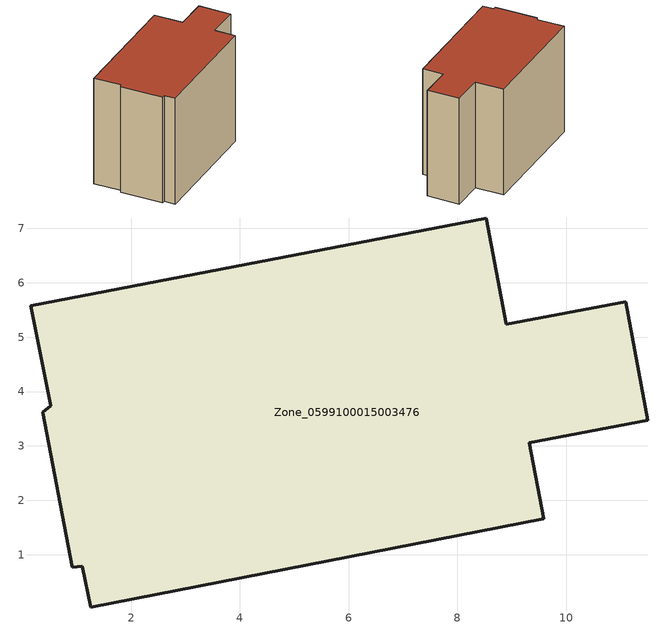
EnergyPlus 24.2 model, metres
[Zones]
Zone_0599100015003476
 floor ground (C_G): 0.91,0.77 0.37,3.62 0.52,3.74 0.15,5.58 8.53,7.19 8.9,5.24 11.09,5.65 11.5,3.47 9.32,3.06 9.59,1.66 1.25,0.04 1.1,0.79 z1.01
 wall outside (C_F): 11.5,3.47 11.09,5.65 8.9,5.24 8.53,7.19 0.15,5.58 0.52,3.74 0.37,3.62 0.91,0.77 1.1,0.79 1.25,0.04 9.59,1.66 9.32,3.06 11.5,3.47 z1.01:8.67
 roof outside (C_R): 1.1,0.79 1.25,0.04 9.59,1.66 9.32,3.06 11.5,3.47 11.09,5.65 8.9,5.24 8.53,7.19 0.15,5.58 0.52,3.74 0.37,3.62 0.91,0.77 z8.67
[BUILDING]
Pand.0599100015003476: North Axis=0; Terrain=City; Loads Convergence Tolerance Value=0.04; Temperature Convergence Tolerance Value=0.4; Solar Distribution=FullExterior; Maximum Number of Warmup Days=25; Minimum Number of Warmup Days=1
[Site:Location]
Rotterdam.The.Hague.AP_ZH_NLD Design_Conditions: Latitude=51.96; Longitude=4.45; Time Zone=1; Elevation=-4.5
[SITE:GROUNDTEMPERATURE:BUILDINGSURFACE]
18, 18, 18, 18, 18, 18, 18, 18, 18, 18, 18, 18
[MATERIAL] Thermal Absorptance=0.9; Solar Absorptance=0.7; Visible Absorptance=0.7
Name | Roughness | Thickness | Conductivity | Density | Specific Heat
G.TI.1975-1991 | MediumSmooth | 0.15 | 0.288461 | 540 | 1210
F.TI.1975-1991 | Rough | 0.3 | 0.230769 | 1920 | 840
R.TI.1975-1991 | MediumRough | 0.2 | 0.153846 | 1500 | 1000
[CONSTRUCTION]
C_G: G.TI.1975-1991
C_F: F.TI.1975-1991
C_R: R.TI.1975-1991
[ZONE]
Zone_0599100015003476: Type=1; Multiplier=1; Ceiling Height=Autocalculate; Volume=Autocalculate; Floor Area=autocalculate; Part of Total Floor Area=Yes
[ZONEINFILTRATION:DESIGNFLOWRATE]
Infil_Zone_0599100015003476: Zone or ZoneList or Space or SpaceList=Zone_0599100015003476; Schedule=AlwaysOn; Design Flow Rate Calculation Method=Flow/Area; Flow Rate per Floor Area=0.003; Constant Term Coefficient=1; Temperature Term Coefficient=0; Velocity Term Coefficient=0; Velocity Squared Term Coefficient=0
[HVACTEMPLATE:ZONE:IDEALLOADSAIRSYSTEM]
Zone_0599100015003476: Maximum Heating Supply Air Temperature=50; Minimum Cooling Supply Air Temperature=13; Maximum Heating Supply Air Humidity Ratio=0.0156; Minimum Cooling Supply Air Humidity Ratio=0.0077; Heating Limit=NoLimit; Cooling Limit=NoLimit; Dehumidification Control Type=ConstantSensibleHeatRatio; Cooling Sensible Heat Ratio=0.7; Dehumidification Setpoint=60; Humidification Control Type=None; Humidification Setpoint=30; Outdoor Air Method=None; Outdoor Air Flow Rate per Person=0.00944; Outdoor Air Flow Rate per Zone Floor Area=0; Outdoor Air Flow Rate per Zone=0; Demand Controlled Ventilation Type=None; Outdoor Air Economizer Type=NoEconomizer; Heat Recovery Type=None; Sensible Heat Recovery Effectiveness=0.7; Latent Heat Recovery Effectiveness=0.65
[ZONECONTROL:THERMOSTAT]
ThermostatControl_Zone_0599100015003476: Zone or ZoneList=Zone_0599100015003476; Control Type Schedule=DualSetpointControlType; Control 1=Thermostat_Zone_0599100015003476; Temperature Difference Between Cutout And Setpoint=0
[THERMOSTATSETPOINT:DUALSETPOINT]
Thermostat_Zone_0599100015003476: Heating Setpoint Temperature Schedule=HeatingSetpoint_Zone_0599100015003476; Cooling Setpoint Temperature Schedule=CoolingSetpoint_Zone_0599100015003476
[SCHEDULE:COMPACT]
HeatingSetpoint_Zone_0599100015003476: Through: 12/31, For: AllDays, Until: 24:00, 21
CoolingSetpoint_Zone_0599100015003476: Through: 12/31, For: AllDays, Until: 24:00, 24
DualSetpointControlType: Through: 12/31, For: AllDays, Until: 24:00, 4
AlwaysOn: Through: 12/31, For: AllDays, Until: 24:00, 1
